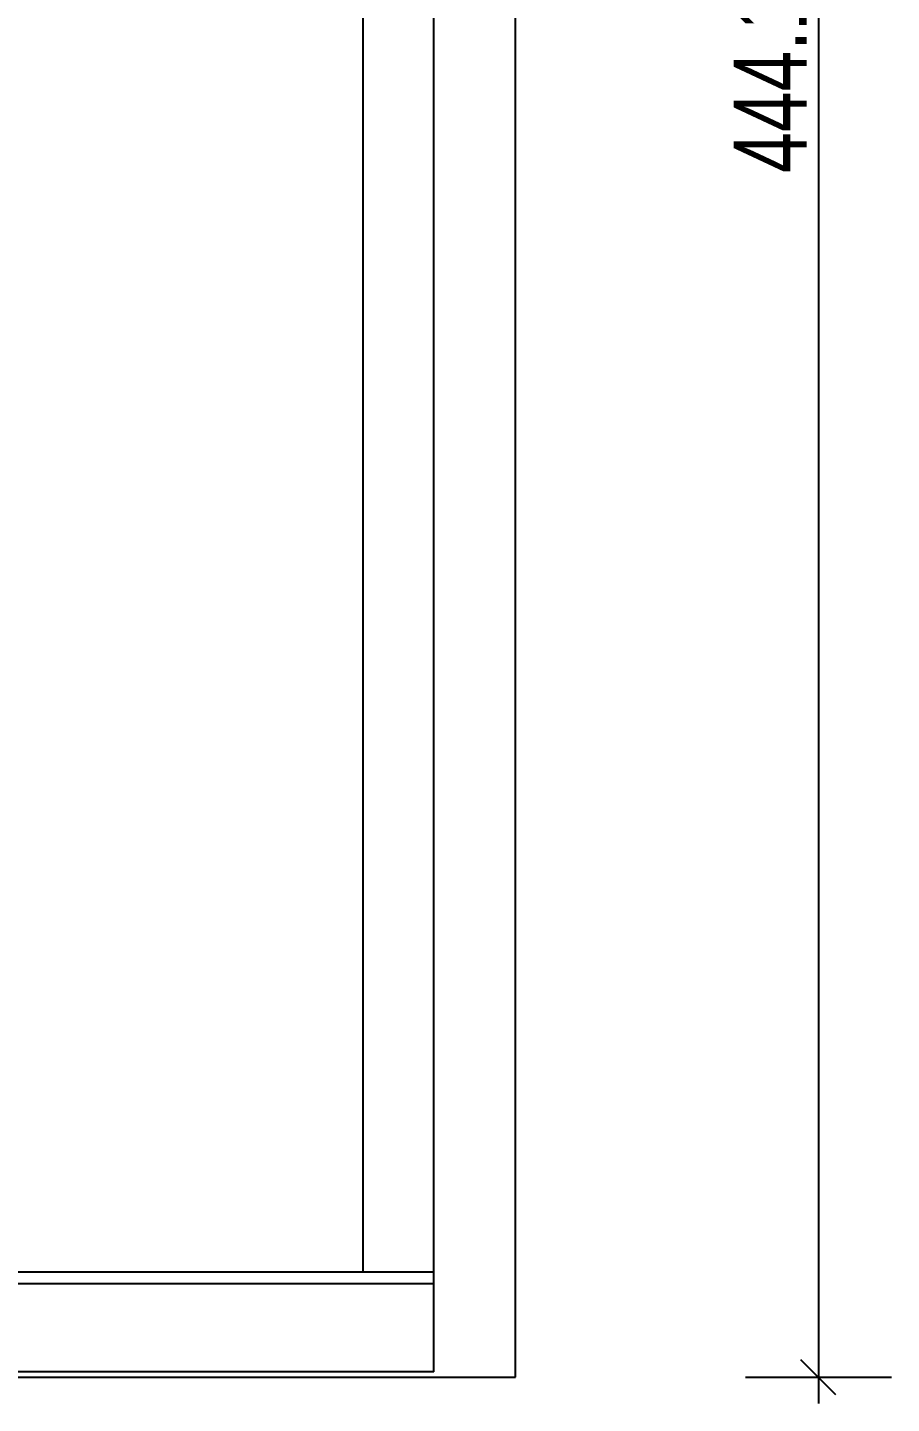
# Model space of a CAD drawing. Header units: centimetres. Extents: x 77721 to 213373, y -51694 to -17847.
# Drawn here: x 111691.2 to 111839.1, y -19113.5 to -18877.8 of the extents above; entities that cross this region are included whole.
import ezdxf

# ---------------------------------------------------------------- set-up
doc = ezdxf.new("R2010")
doc.units = ezdxf.units.CM
doc.header["$LTSCALE"] = 5
doc.header["$MEASUREMENT"] = 0
doc.layers.add('KOTI', color=4, linetype='Continuous')
doc.styles.add('4-', font='simp.shx', dxfattribs={"width": 0.75})
doc.dimstyles.new('KOTI_K50.0cm', dxfattribs={"dimtxt": 12.5, "dimasz": 12.5, "dimexe": 12.5, "dimexo": 0, "dimgap": 2, "dimtad": 1, "dimdec": 1, "dimrnd": 0.1, "dimdsep": 46, "dimtxsty": '4-', "dimtsz": 3, "dimcen": 0.09, "dimdle": 4.5, "dimclrd": 256, "dimclrt": 256, "dimaunit": 1, "dimazin": 2, "dimtfac": 1, "dimtdec": 4, "dimtix": 1, "dimtmove": 2, "dimatfit": 3, "dimfxl": 12.5, "dimfxlon": 1, "dimtvp": 1, "dimtolj": 1, "dimtzin": 0, "dimarcsym": 0})

# ---------------------------------------------------------------- blocks, each defined once
blk = doc.blocks.new('*D235')
at = {"layer": 'Defpoints', "color": 0, "linetype": 'Continuous', "transparency": 16777216}
for p in [(111774.76, -18664.94), (111774.76, -19109.01), (111826.62, -19109.01)]:
    blk.add_point(p, dxfattribs=at)
at = {"layer": 'KOTI', "linetype": 'Continuous', "lineweight": -2, "transparency": 16777216}
for p, q in [((111826.62, -18660.44), (111826.62, -19113.51)), ((111829.62, -18667.94), (111823.62, -18661.94)), ((111829.62, -19112.01), (111823.62, -19106.01))]:
    blk.add_line(p, q, dxfattribs=at)
at = {"layer": 'KOTI', "color": 0, "linetype": 'Continuous', "lineweight": -2, "transparency": 16777216}
for p, q in [((111814.12, -18664.94), (111839.12, -18664.94)), ((111814.12, -19109.01), (111839.12, -19109.01))]:
    blk.add_line(p, q, dxfattribs=at)
at = {"layer": 'KOTI', "linetype": 'Continuous', "transparency": 16777216, "insert": (111818.37, -18886.98), "char_height": 12.5, "attachment_point": 5, "rotation": 90, "style": '4-'}
blk.add_mtext('\\A1;444.1', dxfattribs=at)

msp = doc.modelspace()

# ---------------------------------------------------------------- linework, layer by layer
at = {"layer": 'KOTI', "color": 2, "linetype": 'Continuous'}
for p, q in [((111774.76, -19109.01), (111774.76, -18664.94)), ((111760.76, -19108.11), (111760.76, -18677.26)), ((111748.65, -19091.01), (111748.65, -18687.63))]:
    msp.add_line(p, q, dxfattribs=at)
at = {"layer": 'KOTI', "color": 2, "linetype": 'Continuous', "true_color": 0xf1eb1f}
for p, q in [((111760.76, -19091.01), (111341.74, -19091.01)), ((111760.76, -19093.01), (111341.74, -19093.01)), ((111760.76, -19108.11), (111329.64, -19108.11)), ((111329.64, -19109.01), (111760.76, -19109.01)), ((111760.76, -19109.01), (111774.76, -19109.01))]:
    msp.add_line(p, q, dxfattribs=at)

# ---------------------------------------------------------------- dimensions: what is measured, and where the dimension line sits
at = {"layer": 'KOTI', "color": 6, "linetype": 'Continuous'}
dim = msp.add_linear_dim(base=(111826.62, -19109.01), p1=(111774.76, -18664.94), p2=(111774.76, -19109.01), angle=90, dimstyle='KOTI_K50.0cm', dxfattribs=at)
dim.commit()
dim.dimension.update_dxf_attribs({"geometry": '*D235', "text_midpoint": (111818.37, -18886.98)})

doc.saveas('drawing.dxf')
